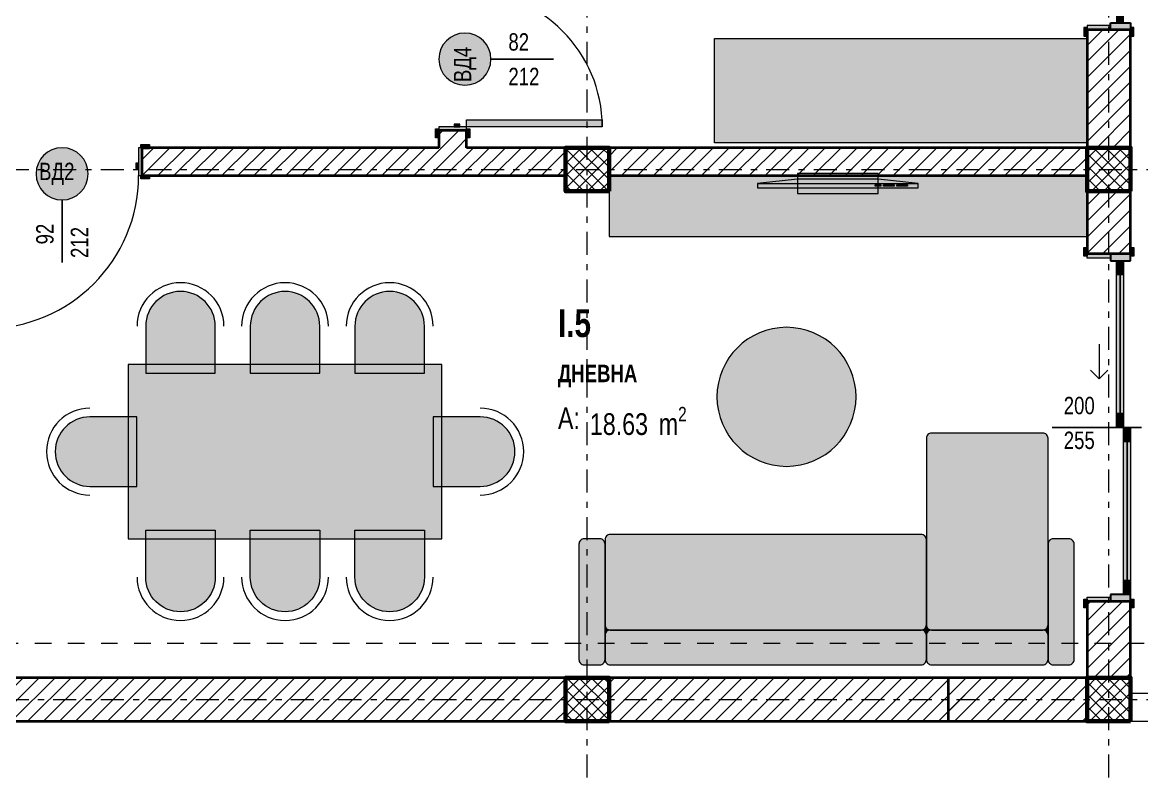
# Model space of a CAD drawing. Extents: x -1929 to 256751, y -18317 to 36108.
# Drawn here: x 65538 to 71976, y 7504 to 11849 of the extents above; entities that cross this region are included whole.
import ezdxf

# ---------------------------------------------------------------- set-up
doc = ezdxf.new("R2010")
doc.units = 0
doc.header["$LTSCALE"] = 5
doc.header["$MEASUREMENT"] = 0
doc.linetypes.add('- Двойно прекъснати линии', pattern=[1093.611073, 529.166651, -211.666656, 141.111112, -211.666656])
doc.linetypes.add('- Прекъснати линия', pattern=[423.333333, 211.666667, -211.666667])
for name, color, linetype in [('1 _ Плочи - Основни.Structural - Bearing', 7, 'Continuous'), ('6 _ - Конструктивни оси.Dimensioning', 7, 'Continuous'), ('Marker - Section', 7, 'Continuous'), ('Model Unit - Zone', 7, 'Continuous'), ('Structural - Bearing', 7, 'Continuous')]:
    doc.layers.add(name, color=color, linetype=linetype)
doc.layers.add('3 _ - Обзавеждане - Вътрешно.Furniture', color=7, linetype='Continuous', true_color=0x6b6157)
doc.styles.add('GENERATED_STYLE_4', font='arial.ttf')
doc.styles.add('GENERATED_STYLE_5', font='arialbd.ttf')
doc.styles.add('GENERATED_STYLE_6', font='Cambria Math.ttf')
pattern_1 = [(45, (3052, 9842.58), (-45.961934, 45.961934), [])]
pattern_2 = [(45, (3051.997, 9842.58), (-35.355335, 35.355335), []), (135, (3051.997, 9842.58), (35.355335, 35.355335), [])]

msp = doc.modelspace()

# ---------------------------------------------------------------- hatches: boundary and pattern name
at = {"layer": '3 _ - Обзавеждане - Вътрешно.Furniture', "linetype": 'Continuous', "lineweight": 0, "true_color": 0xdedede}
for points in [[(69518.8, 11757), (69518.8, 11157), (71662.3, 11157), (71662.3, 11757)], [(68912.3, 10618.1), (71662.3, 10618.1), (71662.3, 10968.1), (68912.3, 10968.1)], [(69765.5, 10898), (70691, 10898), (70691, 10923), (70459.7, 10948), (69996.9, 10948), (69765.5, 10923)], [(69996.9, 10865.2), (70459.7, 10865.2), (70459.7, 10980.9), (69996.9, 10980.9)], [(66247.4, 9831.2), (66647.4, 9831.2), (66647.4, 10101.2, 1), (66247.4, 10101.2)], [(66849, 9831.2), (67249, 9831.2), (67249, 10101.2, 1), (66849, 10101.2)], [(67450.6, 9831.2), (67850.6, 9831.2), (67850.6, 10101.2, 1), (67450.6, 10101.2)], [(69933.3, 10094.9, 1), (69933.3, 9294.9, 1)], [(66146.6, 8878.1), (67951.5, 8878.1), (67951.5, 9881.2), (66146.6, 9881.2)], [(66196.6, 9179.7), (66196.6, 9579.7), (65926.6, 9579.7, 1), (65926.6, 9179.7)], [(67901.5, 9579.7), (67901.5, 9179.7), (68171.5, 9179.7, 1), (68171.5, 9579.7)], [(71437.7, 9456.3, 0.414214), (71407.7, 9486.3), (70767.7, 9486.3, 0.414214), (70737.7, 9456.3), (70737.7, 8383, 0.414214), (70767.7, 8353), (71407.7, 8353, 0.414214), (71437.7, 8383)], [(66247.4, 8928.1), (66247.4, 8658.1, 1), (66647.4, 8658.1), (66647.4, 8928.1)], [(66849, 8928.1), (66849, 8658.1, 1), (67249, 8658.1), (67249, 8928.1)], [(67450.6, 8928.1), (67450.6, 8658.1, 1), (67850.6, 8658.1), (67850.6, 8928.1)], [(70737.7, 8873, 0.414214), (70707.7, 8903), (68919.3, 8903, 0.414214), (68889.3, 8873), (68889.3, 8383, 0.414214), (68919.3, 8353), (70707.7, 8353, 0.414214), (70737.7, 8383)], [(68889.3, 8848, 0.414214), (68859.3, 8878), (68769.3, 8878, 0.414214), (68739.3, 8848), (68739.3, 8183, 0.414214), (68769.3, 8153), (68859.3, 8153, 0.414214), (68889.3, 8183)], [(71587.7, 8848, 0.414214), (71557.7, 8878), (71467.7, 8878, 0.414214), (71437.7, 8848), (71437.7, 8183, 0.414214), (71467.7, 8153), (71557.7, 8153, 0.414214), (71587.7, 8183)], [(68889.3, 8353), (68919.3, 8353, -0.414214), (68889.3, 8383)], [(70737.7, 8353), (70737.7, 8383, -0.414214), (70707.7, 8353)], [(70737.7, 8353), (70767.7, 8353, -0.414214), (70737.7, 8383)], [(71437.7, 8353), (71437.7, 8383, -0.414214), (71407.7, 8353)], [(68889.3, 8353), (68889.3, 8323, -0.414214), (68919.3, 8353)], [(70737.7, 8323, 0.414214), (70707.7, 8353), (68919.3, 8353, 0.414214), (68889.3, 8323), (68889.3, 8183, 0.414214), (68919.3, 8153), (70707.7, 8153, 0.414214), (70737.7, 8183)], [(70737.7, 8353), (70707.7, 8353, -0.414214), (70737.7, 8323)], [(70737.7, 8353), (70737.7, 8323, -0.414214), (70767.7, 8353)], [(71437.7, 8323, 0.414214), (71407.7, 8353), (70767.7, 8353, 0.414214), (70737.7, 8323), (70737.7, 8183, 0.414214), (70767.7, 8153), (71407.7, 8153, 0.414214), (71437.7, 8183)], [(71437.7, 8353), (71407.7, 8353, -0.414214), (71437.7, 8323)]]:
    msp.add_hatch(color=254, dxfattribs=at).paths.add_polyline_path(points)
at = {"layer": 'Structural - Bearing', "linetype": 'Continuous', "lineweight": 0, "true_color": 0xdedede}
for points in [[(71872.3, 11847), (71872.3, 11927), (71832.3, 11927), (71832.3, 11847)], [(71797.3, 11847), (71797.3, 11807), (71912.3, 11807), (71912.3, 11847)], [(68083.5, 11788.1, 1), (68083.5, 11488.1, 1)], [(71643.3, 11820), (71643.3, 11770), (71662.3, 11770), (71662.3, 11820)], [(71797.3, 11832), (71662.3, 11832), (71662.3, 11807), (71797.3, 11807)], [(71912.3, 11820), (71912.3, 11770), (71931.3, 11770), (71931.3, 11820)], [(68873.5, 11248.1), (68873.5, 11288.1), (68093.5, 11288.1), (68093.5, 11248.1)], [(67933.5, 11236.1), (67914.5, 11236.1), (67914.5, 11186.1), (67933.5, 11186.1)], [(67933.5, 11228.1), (68093.5, 11228.1), (68093.5, 11248.1), (67933.5, 11248.1)], [(68053.5, 11248.1), (68053.5, 11264.1), (68021.5, 11264.1), (68021.5, 11248.1)], [(68112.5, 11236.1), (68093.5, 11236.1), (68093.5, 11186.1), (68112.5, 11186.1)], [(66218.4, 11147.1), (66218.4, 11128.1), (66268.4, 11128.1), (66268.4, 11147.1)], [(65916.4, 10978.1, 1), (65616.4, 10978.1, 1)], [(66206.4, 11128.1), (66206.4, 10968.1), (66226.4, 10968.1), (66226.4, 11128.1)], [(66206.4, 11040.1), (66190.4, 11040.1), (66190.4, 11008.1), (66206.4, 11008.1)], [(66218.4, 10968.1), (66218.4, 10949.1), (66268.4, 10949.1), (66268.4, 10968.1)], [(71643.3, 10505.1), (71662.3, 10505.1), (71662.3, 10555.1), (71643.3, 10555.1)], [(71797.3, 10493.1), (71797.3, 10518.1), (71662.3, 10518.1), (71662.3, 10493.1)], [(71797.3, 10478.1), (71912.3, 10478.1), (71912.3, 10518.1), (71797.3, 10518.1)], [(71912.3, 10505.1), (71931.3, 10505.1), (71931.3, 10555.1), (71912.3, 10555.1)], [(71872.3, 10478.1), (71832.3, 10478.1), (71832.3, 10398.1), (71872.3, 10398.1)], [(71852.3, 10398.1), (71832.3, 10398.1), (71832.3, 9598.1), (71852.3, 9598.1)], [(71872.3, 10398.1), (71852.3, 10398.1), (71852.3, 9598.1), (71872.3, 9598.1)], [(71832.3, 9518.1), (71872.3, 9518.1), (71872.3, 9598.1), (71832.3, 9598.1)], [(71912.3, 9518.1), (71872.3, 9518.1), (71872.3, 9438.1), (71912.3, 9438.1)], [(71892.3, 9438.1), (71872.3, 9438.1), (71872.3, 8638.1), (71892.3, 8638.1)], [(71912.3, 9438.1), (71892.3, 9438.1), (71892.3, 8638.1), (71912.3, 8638.1)], [(71872.3, 8558.1), (71912.3, 8558.1), (71912.3, 8638.1), (71872.3, 8638.1)], [(71662.3, 8531.1), (71643.3, 8531.1), (71643.3, 8481.1), (71662.3, 8481.1)], [(71797.3, 8518.1), (71797.3, 8543.1), (71662.3, 8543.1), (71662.3, 8518.1)], [(71797.3, 8518.1), (71912.3, 8518.1), (71912.3, 8558.1), (71797.3, 8558.1)], [(71931.3, 8531.1), (71912.3, 8531.1), (71912.3, 8481.1), (71931.3, 8481.1)]]:
    msp.add_hatch(color=254, dxfattribs=at).paths.add_polyline_path(points)
at = {"layer": 'Structural - Bearing', "linetype": 'Continuous', "lineweight": 15}
h = msp.add_hatch(dxfattribs=at)
h.set_pattern_fill('COMMON_BRICK_0001', color=256, scale=0.5, style=0, pattern_type=2)
h.set_pattern_definition(pattern_1)
h.paths.add_polyline_path([(71662.3, 11128.1), (71912.3, 11128.1), (71912.3, 11807), (71662.3, 11807)])
h = msp.add_hatch(dxfattribs=at)
h.set_pattern_fill('COMMON_BRICK_0001', color=256, scale=0.5, style=0, pattern_type=2)
h.set_pattern_definition(pattern_1)
h.paths.add_polyline_path([(67933.5, 11128.1), (68093.5, 11128.1), (68093.5, 11228.1), (67933.5, 11228.1)])
h = msp.add_hatch(dxfattribs=at)
h.set_pattern_fill('COMMON_BRICK_0001', color=256, scale=0.5, style=0, pattern_type=2)
h.set_pattern_definition(pattern_1)
h.paths.add_polyline_path([(66226.4, 10968.1), (68662.3, 10968.1), (68662.3, 11128.1), (66226.4, 11128.1)])
at = {"layer": 'Structural - Bearing', "linetype": 'Continuous', "lineweight": 13}
h = msp.add_hatch(dxfattribs=at)
h.set_pattern_fill('1_БЕТОН_СГЛОБЯЕМИ_ЕЛЕМЕН_E7', color=256, scale=0.5, style=0, pattern_type=2)
h.set_pattern_definition(pattern_2)
h.paths.add_polyline_path([(68912.3, 10878.1), (68912.3, 11128.1), (68662.3, 11128.1), (68662.3, 10878.1)])
at = {"layer": 'Structural - Bearing', "linetype": 'Continuous', "lineweight": 15}
h = msp.add_hatch(dxfattribs=at)
h.set_pattern_fill('COMMON_BRICK_0001', color=256, scale=0.5, style=0, pattern_type=2)
h.set_pattern_definition(pattern_1)
h.paths.add_polyline_path([(68912.3, 11128.1), (68912.3, 10968.1), (71662.3, 10968.1), (71662.3, 11128.1)])
at = {"layer": 'Structural - Bearing', "linetype": 'Continuous', "lineweight": 13}
h = msp.add_hatch(dxfattribs=at)
h.set_pattern_fill('1_БЕТОН_СГЛОБЯЕМИ_ЕЛЕМЕН_E7', color=256, scale=0.5, style=0, pattern_type=2)
h.set_pattern_definition(pattern_2)
h.paths.add_polyline_path([(71912.3, 10878.1), (71912.3, 11128.1), (71662.3, 11128.1), (71662.3, 10878.1)])
at = {"layer": 'Structural - Bearing', "linetype": 'Continuous', "lineweight": 15}
h = msp.add_hatch(dxfattribs=at)
h.set_pattern_fill('COMMON_BRICK_0001', color=256, scale=0.5, style=0, pattern_type=2)
h.set_pattern_definition(pattern_1)
h.paths.add_polyline_path([(71912.3, 10878.1), (71662.3, 10878.1), (71662.3, 10518.1), (71912.3, 10518.1)])
h = msp.add_hatch(dxfattribs=at)
h.set_pattern_fill('COMMON_BRICK_0001', color=256, scale=0.5, style=0, pattern_type=2)
h.set_pattern_definition(pattern_1)
h.paths.add_polyline_path([(71662.3, 8078.1), (71912.3, 8078.1), (71912.3, 8518.1), (71662.3, 8518.1)])
h = msp.add_hatch(dxfattribs=at)
h.set_pattern_fill('COMMON_BRICK_0001', color=256, scale=0.5, style=0, pattern_type=2)
h.set_pattern_definition(pattern_1)
h.paths.add_polyline_path([(63760, 7828.1), (68662.3, 7828.1), (68662.3, 8078.1), (63760, 8078.1)])
at = {"layer": 'Structural - Bearing', "linetype": 'Continuous', "lineweight": 13}
h = msp.add_hatch(dxfattribs=at)
h.set_pattern_fill('1_БЕТОН_СГЛОБЯЕМИ_ЕЛЕМЕН_E7', color=256, scale=0.5, style=0, pattern_type=2)
h.set_pattern_definition(pattern_2)
h.paths.add_polyline_path([(68912.3, 7828.1), (68912.3, 8078.1), (68662.3, 8078.1), (68662.3, 7828.1)])
at = {"layer": 'Structural - Bearing', "linetype": 'Continuous', "lineweight": 15}
h = msp.add_hatch(dxfattribs=at)
h.set_pattern_fill('COMMON_BRICK_0001', color=256, scale=0.5, style=0, pattern_type=2)
h.set_pattern_definition(pattern_1)
h.paths.add_polyline_path([(68912.3, 7828.1), (71662.3, 7828.1), (71662.3, 8078.1), (68912.3, 8078.1)])
h = msp.add_hatch(dxfattribs=at)
h.set_pattern_fill('COMMON_BRICK_0001', color=256, scale=0.5, style=0, pattern_type=2)
h.set_pattern_definition(pattern_1)
h.paths.add_polyline_path([(70862.3, 7828.1), (71662.3, 7828.1), (71662.3, 8078.1), (70862.3, 8078.1)])
at = {"layer": 'Structural - Bearing', "linetype": 'Continuous', "lineweight": 13}
h = msp.add_hatch(dxfattribs=at)
h.set_pattern_fill('1_БЕТОН_СГЛОБЯЕМИ_ЕЛЕМЕН_E7', color=256, scale=0.5, style=0, pattern_type=2)
h.set_pattern_definition(pattern_2)
h.paths.add_polyline_path([(71912.3, 7828.1), (71912.3, 8078.1), (71662.3, 8078.1), (71662.3, 7828.1)])

# ---------------------------------------------------------------- linework, layer by layer
at = {"layer": '1 _ Плочи - Основни.Structural - Bearing', "linetype": 'Continuous', "lineweight": 20, "ltscale": 0.01, "flags": 128}
msp.add_lwpolyline([(71912.3, 7828.1), (73712.3, 7828.1), (73712.3, 14728.1), (71912.3, 14728.1), (59912.3, 14728.1), (59912.3, 7828.1)], close=True, dxfattribs=at)
at = {"layer": '3 _ - Обзавеждане - Вътрешно.Furniture', "linetype": 'Continuous', "lineweight": 20, "ltscale": 0.01}
for p, q in [((69765.5, 10923), (70691, 10923)), ((70444.2, 10908), (70444.2, 10914.3)), ((70444.2, 10914.3), (70475.1, 10914.3)), ((70475.1, 10908), (70444.2, 10908)), ((70475.1, 10914.3), (70475.1, 10908)), ((70490.5, 10908), (70490.5, 10914.3)), ((70490.5, 10914.3), (70552.2, 10914.3)), ((70552.2, 10908), (70490.5, 10908)), ((70552.2, 10914.3), (70552.2, 10908)), ((70567.6, 10908), (70567.6, 10914.3)), ((70567.6, 10914.3), (70629.3, 10914.3)), ((70629.3, 10908), (70567.6, 10908)), ((70629.3, 10914.3), (70629.3, 10908)), ((68889.3, 8383), (68889.3, 8353)), ((68889.3, 8353), (68889.3, 8323))]:
    msp.add_line(p, q, dxfattribs=at)
at = {"layer": '3 _ - Обзавеждане - Вътрешно.Furniture', "linetype": 'Continuous', "lineweight": 20, "ltscale": 0.01, "flags": 128}
for points in [[(69518.8, 11757), (71662.3, 11757), (71662.3, 11157), (69518.8, 11157)], [(68912.3, 10618.1), (71662.3, 10618.1), (71662.3, 10968.1), (68912.3, 10968.1)], [(69765.5, 10898), (70691, 10898), (70691, 10923), (70459.7, 10948), (69996.9, 10948), (69765.5, 10923)], [(69996.9, 10865.2), (70459.7, 10865.2), (70459.7, 10980.9), (69996.9, 10980.9)], [(66146.6, 8878.1), (67951.5, 8878.1), (67951.5, 9881.2), (66146.6, 9881.2)]]:
    msp.add_lwpolyline(points, close=True, dxfattribs=at)
for points in [[(66247.4, 9831.2), (66647.4, 9831.2), (66647.4, 10101.2, 1), (66247.4, 10101.2)], [(66849, 9831.2), (67249, 9831.2), (67249, 10101.2, 1), (66849, 10101.2)], [(67450.6, 9831.2), (67850.6, 9831.2), (67850.6, 10101.2, 1), (67450.6, 10101.2)], [(69933.3, 10094.9, 1), (69933.3, 9294.9, 1)], [(66196.6, 9179.7), (66196.6, 9579.7), (65926.6, 9579.7, 1), (65926.6, 9179.7)], [(67901.5, 9579.7), (67901.5, 9179.7), (68171.5, 9179.7, 1), (68171.5, 9579.7)], [(71437.7, 9456.3, 0.414214), (71407.7, 9486.3), (70767.7, 9486.3, 0.414214), (70737.7, 9456.3), (70737.7, 8383, 0.414214), (70767.7, 8353), (71407.7, 8353, 0.414214), (71437.7, 8383)], [(66247.4, 8928.1), (66647.4, 8928.1), (66647.4, 8658.1, -1), (66247.4, 8658.1)], [(66849, 8928.1), (67249, 8928.1), (67249, 8658.1, -1), (66849, 8658.1)], [(67450.6, 8928.1), (67850.6, 8928.1), (67850.6, 8658.1, -1), (67450.6, 8658.1)], [(70737.7, 8873, 0.414214), (70707.7, 8903), (68919.3, 8903, 0.414214), (68889.3, 8873), (68889.3, 8383, 0.414214), (68919.3, 8353), (70707.7, 8353, 0.414214), (70737.7, 8383)], [(68889.3, 8848, 0.414214), (68859.3, 8878), (68769.3, 8878, 0.414214), (68739.3, 8848), (68739.3, 8183, 0.414214), (68769.3, 8153), (68859.3, 8153, 0.414214), (68889.3, 8183)], [(71587.7, 8848, 0.414214), (71557.7, 8878), (71467.7, 8878, 0.414214), (71437.7, 8848), (71437.7, 8183, 0.414214), (71467.7, 8153), (71557.7, 8153, 0.414214), (71587.7, 8183)], [(70737.7, 8323, 0.414214), (70707.7, 8353), (68919.3, 8353, 0.414214), (68889.3, 8323), (68889.3, 8183, 0.414214), (68919.3, 8153), (70707.7, 8153, 0.414214), (70737.7, 8183)], [(71437.7, 8323, 0.414214), (71407.7, 8353), (70767.7, 8353, 0.414214), (70737.7, 8323), (70737.7, 8183, 0.414214), (70767.7, 8153), (71407.7, 8153, 0.414214), (71437.7, 8183)]]:
    msp.add_lwpolyline(points, format="xyb", close=True, dxfattribs=at)
at = {"layer": '3 _ - Обзавеждане - Вътрешно.Furniture', "linetype": 'Continuous', "lineweight": 20, "ltscale": 0.01}
for centre, start, end in [((66447.4, 10101.2), 0, 180), ((67049, 10101.2), 0, 180), ((67650.6, 10101.2), 0, 180), ((65926.6, 9379.7), 90, 270), ((68171.5, 9379.7), 270, 90), ((66447.4, 8658.1), 180, 0), ((67049, 8658.1), 180, 0), ((67650.6, 8658.1), 180, 0)]:
    msp.add_arc(centre, 250, start, end, dxfattribs=at)
at = {"layer": '6 _ - Конструктивни оси.Dimensioning', "linetype": '- Двойно прекъснати линии', "lineweight": 13, "ltscale": 0.05}
for p, q in [((68787, 7503.9), (68787, 14928.4)), ((71787, 7503.9), (71787, 14928.4)), ((59427.6, 11003.1), (74113, 11003.1)), ((59427.6, 7953.1), (74113, 7953.1))]:
    msp.add_line(p, q, dxfattribs=at)
at = {"layer": 'Marker - Section', "linetype": '- Прекъснати линия', "lineweight": 20, "ltscale": 0.09}
msp.add_line((57989.7, 8278.1), (74621.8, 8278.1), dxfattribs=at)
at = {"layer": 'Structural - Bearing', "linetype": 'Continuous', "lineweight": 20, "ltscale": 0.01}
for p, q in [((71832.3, 11927), (71832.3, 11847)), ((71872.3, 11847), (71872.3, 11927)), ((71832.3, 11847), (71872.3, 11847)), ((71643.3, 11820), (71643.3, 11770)), ((71662.3, 11820), (71643.3, 11820)), ((71797.3, 11832), (71662.3, 11832)), ((71662.3, 11832), (71662.3, 11807)), ((71662.3, 11770), (71662.3, 11820)), ((71662.3, 11807), (71797.3, 11807)), ((71797.3, 11807), (71797.3, 11832)), ((71912.3, 11820), (71912.3, 11770)), ((71931.3, 11820), (71912.3, 11820)), ((71931.3, 11770), (71931.3, 11820)), ((71643.3, 11770), (71662.3, 11770)), ((71912.3, 11770), (71931.3, 11770)), ((71643.3, 10505.1), (71643.3, 10555.1)), ((71643.3, 10555.1), (71662.3, 10555.1)), ((71662.3, 10505.1), (71643.3, 10505.1)), ((71662.3, 10555.1), (71662.3, 10505.1)), ((71662.3, 10493.1), (71662.3, 10518.1)), ((71662.3, 10518.1), (71797.3, 10518.1)), ((71797.3, 10518.1), (71797.3, 10493.1)), ((71912.3, 10505.1), (71912.3, 10555.1)), ((71912.3, 10555.1), (71931.3, 10555.1)), ((71931.3, 10505.1), (71912.3, 10505.1)), ((71931.3, 10555.1), (71931.3, 10505.1)), ((71797.3, 10493.1), (71662.3, 10493.1)), ((71832.3, 10398.1), (71832.3, 10478.1)), ((71832.3, 10478.1), (71872.3, 10478.1)), ((71872.3, 10478.1), (71872.3, 10398.1)), ((71872.3, 10398.1), (71832.3, 10398.1)), ((71852.3, 10398.1), (71852.3, 9598.1)), ((71832.3, 9518.1), (71832.3, 9598.1)), ((71832.3, 9598.1), (71872.3, 9598.1)), ((71872.3, 9598.1), (71872.3, 9518.1)), ((71872.3, 9518.1), (71832.3, 9518.1)), ((71872.3, 9438.1), (71872.3, 9518.1)), ((71872.3, 9518.1), (71912.3, 9518.1)), ((71912.3, 9518.1), (71912.3, 9438.1)), ((71912.3, 9438.1), (71872.3, 9438.1)), ((71892.3, 9438.1), (71892.3, 8638.1)), ((71872.3, 8558.1), (71872.3, 8638.1)), ((71872.3, 8638.1), (71912.3, 8638.1)), ((71912.3, 8638.1), (71912.3, 8558.1)), ((71643.3, 8481.1), (71643.3, 8531.1)), ((71643.3, 8531.1), (71662.3, 8531.1)), ((71662.3, 8518.1), (71662.3, 8543.1)), ((71662.3, 8543.1), (71797.3, 8543.1)), ((71662.3, 8531.1), (71662.3, 8481.1)), ((71797.3, 8518.1), (71662.3, 8518.1)), ((71797.3, 8543.1), (71797.3, 8518.1)), ((71912.3, 8558.1), (71872.3, 8558.1)), ((71912.3, 8481.1), (71912.3, 8531.1)), ((71912.3, 8531.1), (71931.3, 8531.1)), ((71931.3, 8531.1), (71931.3, 8481.1)), ((71662.3, 8481.1), (71643.3, 8481.1)), ((71931.3, 8481.1), (71912.3, 8481.1))]:
    msp.add_line(p, q, dxfattribs=at)
at = {"layer": 'Structural - Bearing', "linetype": 'Continuous', "lineweight": 30, "ltscale": 0.01}
for p, q in [((71797.3, 11847), (71912.3, 11847)), ((71797.3, 11807), (71797.3, 11847)), ((71912.3, 11847), (71912.3, 11807)), ((71912.3, 11807), (71797.3, 11807)), ((71912.3, 10518.1), (71797.3, 10518.1)), ((71797.3, 10518.1), (71797.3, 10478.1)), ((71912.3, 10478.1), (71912.3, 10518.1)), ((71797.3, 10478.1), (71912.3, 10478.1)), ((71912.3, 8558.1), (71797.3, 8558.1)), ((71797.3, 8558.1), (71797.3, 8518.1)), ((71797.3, 8518.1), (71912.3, 8518.1)), ((71912.3, 8518.1), (71912.3, 8558.1))]:
    msp.add_line(p, q, dxfattribs=at)
at = {"layer": 'Structural - Bearing', "linetype": 'Continuous', "lineweight": 40, "ltscale": 0.01}
for p, q in [((71662.3, 11807), (71662.3, 11770)), ((71797.3, 11807), (71662.3, 11807)), ((71797.3, 11807), (71662.3, 11807)), ((71797.3, 11807), (71662.3, 11807)), ((71662.3, 11807), (71662.3, 11770)), ((71662.3, 11807), (71662.3, 11770)), ((71912.3, 11807), (71797.3, 11807)), ((71912.3, 11807), (71797.3, 11807)), ((71912.3, 11807), (71797.3, 11807)), ((71912.3, 11807), (71912.3, 11770)), ((71912.3, 11807), (71912.3, 11770)), ((71912.3, 11807), (71912.3, 11770)), ((67933.5, 11228.1), (67933.5, 11186.1)), ((68093.5, 11228.1), (67933.5, 11228.1)), ((68093.5, 11228.1), (67933.5, 11228.1)), ((68093.5, 11228.1), (67933.5, 11228.1)), ((67933.5, 11228.1), (67933.5, 11186.1)), ((67933.5, 11228.1), (67933.5, 11186.1)), ((68093.5, 11228.1), (68093.5, 11186.1)), ((68093.5, 11228.1), (68093.5, 11186.1)), ((68093.5, 11228.1), (68093.5, 11186.1)), ((66226.4, 11128.1), (66268.4, 11128.1)), ((66226.4, 10968.1), (66226.4, 11128.1)), ((66226.4, 10968.1), (66226.4, 11128.1)), ((66226.4, 10968.1), (66226.4, 11128.1)), ((66226.4, 11128.1), (66268.4, 11128.1)), ((66226.4, 11128.1), (66268.4, 11128.1)), ((66226.4, 10968.1), (66268.4, 10968.1)), ((66226.4, 10968.1), (66268.4, 10968.1)), ((66226.4, 10968.1), (66268.4, 10968.1)), ((71662.3, 10518.1), (71662.3, 10555.1)), ((71662.3, 10518.1), (71662.3, 10555.1)), ((71662.3, 10518.1), (71662.3, 10555.1)), ((71797.3, 10518.1), (71662.3, 10518.1)), ((71797.3, 10518.1), (71662.3, 10518.1)), ((71797.3, 10518.1), (71662.3, 10518.1)), ((71912.3, 10518.1), (71797.3, 10518.1)), ((71912.3, 10518.1), (71797.3, 10518.1)), ((71912.3, 10518.1), (71797.3, 10518.1)), ((71912.3, 10518.1), (71912.3, 10555.1)), ((71912.3, 10518.1), (71912.3, 10555.1)), ((71912.3, 10518.1), (71912.3, 10555.1)), ((71662.3, 8518.1), (71662.3, 8481.1)), ((71797.3, 8518.1), (71662.3, 8518.1)), ((71797.3, 8518.1), (71662.3, 8518.1)), ((71797.3, 8518.1), (71662.3, 8518.1)), ((71662.3, 8518.1), (71662.3, 8481.1)), ((71662.3, 8518.1), (71662.3, 8481.1)), ((71912.3, 8518.1), (71797.3, 8518.1)), ((71912.3, 8518.1), (71797.3, 8518.1)), ((71912.3, 8518.1), (71797.3, 8518.1)), ((71912.3, 8518.1), (71912.3, 8481.1)), ((71912.3, 8518.1), (71912.3, 8481.1)), ((71912.3, 8518.1), (71912.3, 8481.1))]:
    msp.add_line(p, q, dxfattribs=at)
at = {"layer": 'Structural - Bearing', "linetype": 'Continuous', "lineweight": 25, "ltscale": 0.01}
for p, q in [((68233.5, 11638.1), (68593.5, 11638.1)), ((65766.4, 10828.1), (65766.4, 10468.1)), ((71975.9, 9518.1), (71462.3, 9518.1))]:
    msp.add_line(p, q, dxfattribs=at)
at = {"layer": 'Structural - Bearing', "linetype": 'Continuous', "lineweight": 15, "ltscale": 0.01}
for p, q in [((68093.5, 11248.1), (68093.5, 11288.1)), ((68093.5, 11288.1), (68873.5, 11288.1)), ((68873.5, 11288.1), (68873.5, 11248.1)), ((68093.5, 11248.1), (67933.5, 11248.1)), ((67933.5, 11248.1), (67933.5, 11228.1)), ((67933.5, 11228.1), (68093.5, 11228.1)), ((68053.5, 11264.1), (68021.5, 11264.1)), ((68021.5, 11264.1), (68021.5, 11248.1)), ((68021.5, 11248.1), (68053.5, 11248.1)), ((68053.5, 11248.1), (68053.5, 11264.1)), ((68093.5, 11228.1), (68093.5, 11248.1)), ((68873.5, 11248.1), (68093.5, 11248.1)), ((66206.4, 11128.1), (66206.4, 10968.1)), ((66226.4, 11128.1), (66206.4, 11128.1)), ((66226.4, 10968.1), (66226.4, 11128.1)), ((66206.4, 11040.1), (66190.4, 11040.1)), ((66190.4, 11040.1), (66190.4, 11008.1)), ((66206.4, 11008.1), (66206.4, 11040.1)), ((66190.4, 11008.1), (66206.4, 11008.1)), ((66206.4, 10968.1), (66226.4, 10968.1))]:
    msp.add_line(p, q, dxfattribs=at)
at = {"layer": 'Structural - Bearing', "linetype": 'Continuous', "lineweight": 18, "ltscale": 0.01}
for p, q in [((67914.5, 11186.1), (67914.5, 11236.1)), ((67914.5, 11236.1), (67933.5, 11236.1)), ((67933.5, 11236.1), (67933.5, 11186.1)), ((68093.5, 11186.1), (68093.5, 11236.1)), ((68093.5, 11236.1), (68112.5, 11236.1)), ((68112.5, 11236.1), (68112.5, 11186.1)), ((66218.4, 11147.1), (66268.4, 11147.1)), ((66218.4, 11128.1), (66218.4, 11147.1)), ((66268.4, 11147.1), (66268.4, 11128.1)), ((67933.5, 11186.1), (67914.5, 11186.1)), ((68112.5, 11186.1), (68093.5, 11186.1)), ((66268.4, 11128.1), (66218.4, 11128.1)), ((66218.4, 10968.1), (66268.4, 10968.1)), ((66218.4, 10949.1), (66218.4, 10968.1)), ((66268.4, 10949.1), (66218.4, 10949.1)), ((66268.4, 10968.1), (66268.4, 10949.1)), ((71732.3, 9998.1), (71732.3, 9798.1)), ((71732.3, 9798.1), (71682.3, 9848.1)), ((71732.3, 9798.1), (71782.3, 9848.1))]:
    msp.add_line(p, q, dxfattribs=at)
at = {"layer": 'Structural - Bearing', "linetype": 'Continuous', "lineweight": 15, "ltscale": 0.01, "flags": 128}
for points in [[(68083.5, 11788.1, 1), (68083.5, 11488.1, 1)], [(65916.4, 10978.1, 1), (65616.4, 10978.1, 1)]]:
    msp.add_lwpolyline(points, format="xyb", close=True, dxfattribs=at)
at = {"layer": 'Structural - Bearing', "linetype": 'Continuous', "lineweight": 40, "ltscale": 0.01, "flags": 128}
for points in [[(71662.3, 11807), (71662.3, 11128.1)], [(71912.3, 11128.1), (71912.3, 11807)], [(67933.5, 11228.1), (67933.5, 11128.1)], [(68093.5, 11128.1), (68093.5, 11228.1)], [(67933.5, 11128.1), (66226.4, 11128.1)], [(68662.3, 11128.1), (68093.5, 11128.1)], [(71662.3, 11128.1), (68912.3, 11128.1)], [(66226.4, 10968.1), (68662.3, 10968.1)], [(68912.3, 10968.1), (71662.3, 10968.1)], [(71662.3, 10878.1), (71662.3, 10518.1)], [(71912.3, 10518.1), (71912.3, 10878.1)], [(71662.3, 8518.1), (71662.3, 8078.1)], [(71912.3, 8078.1), (71912.3, 8518.1)], [(68662.3, 8078.1), (65216.4, 8078.1)], [(71662.3, 8078.1), (68912.3, 8078.1)], [(71662.3, 8078.1), (70862.3, 8078.1)], [(70862.3, 8078.1), (70862.3, 7828.1)], [(63760, 7828.1), (68662.3, 7828.1)], [(68912.3, 7828.1), (71662.3, 7828.1)], [(70862.3, 7828.1), (71662.3, 7828.1)]]:
    msp.add_lwpolyline(points, dxfattribs=at)
at = {"layer": 'Structural - Bearing', "linetype": 'Continuous', "lineweight": 60, "ltscale": 0.01, "flags": 128}
for points in [[(68912.3, 10878.1), (68912.3, 11128.1), (68662.3, 11128.1), (68662.3, 10878.1)], [(71912.3, 10878.1), (71912.3, 11128.1), (71662.3, 11128.1), (71662.3, 10878.1)], [(68912.3, 7828.1), (68912.3, 8078.1), (68662.3, 8078.1), (68662.3, 7828.1)], [(71912.3, 7828.1), (71912.3, 8078.1), (71662.3, 8078.1), (71662.3, 7828.1)]]:
    msp.add_lwpolyline(points, close=True, dxfattribs=at)
at = {"layer": 'Structural - Bearing', "linetype": 'Continuous', "lineweight": 20, "ltscale": 0.01, "flags": 128}
for points in [[(71852.3, 10398.1), (71852.3, 9598.1), (71832.3, 9598.1), (71832.3, 10398.1)], [(71872.3, 10398.1), (71872.3, 9598.1), (71852.3, 9598.1), (71852.3, 10398.1)], [(71892.3, 9438.1), (71892.3, 8638.1), (71872.3, 8638.1), (71872.3, 9438.1)], [(71912.3, 9438.1), (71912.3, 8638.1), (71892.3, 8638.1), (71892.3, 9438.1)]]:
    msp.add_lwpolyline(points, close=True, dxfattribs=at)
for points in [[(73552.3, 7988.1), (71912.3, 7988.1)], [(71912.3, 7828.1), (73552.3, 7828.1)]]:
    msp.add_lwpolyline(points, dxfattribs=at)
at = {"layer": 'Structural - Bearing', "linetype": 'Continuous', "lineweight": 15, "ltscale": 0.01}
for centre, radius, start, end in [((68093.5, 11248.1), 780, 0, 90), ((65326.4, 10968.1), 880, 270, 0)]:
    msp.add_arc(centre, radius, start, end, dxfattribs=at)

# ---------------------------------------------------------------- texts
at = {"layer": 'Model Unit - Zone', "linetype": 'Continuous', "lineweight": 13, "attachment_point": 1}
for s, insert, char_height, style in [('\\A1;{\\W0.800000x;\\pql;\\pt0;\\fCentury Gothic|b1|i0|c204|p34;I.5}', (68618.6, 10198.6), 160, 'GENERATED_STYLE_5'), ('\\A1;{\\W0.800000x;\\pql;\\pt0;\\fCentury Gothic|b0|i0|c204|p34;A: }', (68618.6, 9633.9), 125, 'GENERATED_STYLE_4'), ('\\A1;{\\W0.800000x;\\pql;\\pt0,100;\\fCentury Gothic|b0|i0|c204|p34;18.63\\fCentury Gothic|b0|i0|c204|p34;\\A1{\\H.66x;\\S^  ;}\\fCentury Gothic|b0|i0|c204|p34; m\\fCentury Gothic|b0|i0|c204|p34;\\A1{\\H.66x;\\S2^  ;}}', (68802.2, 9637.1), 125, 'GENERATED_STYLE_4')]:
    msp.add_mtext(s, dxfattribs=dict(at, insert=insert, char_height=char_height, style=style))
at = {"layer": 'Model Unit - Zone', "linetype": 'Continuous', "lineweight": 35, "insert": (68618.6, 9879.3), "char_height": 100, "attachment_point": 1, "style": 'GENERATED_STYLE_5'}
msp.add_mtext('\\A1;{\\W0.800000x;\\pql;\\pt0;\\fCentury Gothic|b1|i0|c204|p34;ДНЕВНА}', dxfattribs=at)
at = {"layer": 'Structural - Bearing', "linetype": 'Continuous', "lineweight": 25, "char_height": 100, "attachment_point": 7}
for s, insert, style in [('\\A1;{\\W0.800000x;\\pql;\\pt100;\\fCentury Gothic|b0|i0|c204|p34;82}', (68333.5, 11685.6), 'GENERATED_STYLE_4'), ('\\A1;{\\W0.800000x;\\pql;\\pt100;\\fCentury Gothic|b0|i0|c204|p34;212}', (68333.5, 11488.1), 'GENERATED_STYLE_4'), ('\\A1;{\\W0.800000x;\\pql;\\pt100;\\fCentury Gothic|b0|i0|c204|p34;ВД2}', (65634.1, 10913), 'GENERATED_STYLE_4'), ('\\A1;{\\W0.800000x;\\pql;\\pt0;\\fCentury Gothic|b0|i0|c0|p34;200\\fCentury Gothic|b0|i0|c0|p34;\\A1{\\H.66x;\\S^  ;}\\fCentury Gothic|b0|i0|c0|p34;\\fCentury Gothic|b0|i0|c0|p34;}', (71527.9, 9565.6), 'GENERATED_STYLE_6'), ('\\A1;{\\W0.800000x;\\pql;\\pt0;\\fCentury Gothic|b0|i0|c0|p34;255\\fCentury Gothic|b0|i0|c0|p34;\\A1{\\H.66x;\\S^  ;}\\fCentury Gothic|b0|i0|c0|p34;\\fCentury Gothic|b0|i0|c0|p34;}', (71527.9, 9365.6), 'GENERATED_STYLE_6')]:
    msp.add_mtext(s, dxfattribs=dict(at, insert=insert, style=style))
at = {"layer": 'Structural - Bearing', "linetype": 'Continuous', "lineweight": 25, "char_height": 100, "attachment_point": 7, "rotation": 90, "style": 'GENERATED_STYLE_4'}
for s, insert in [('\\A1;{\\W0.800000x;\\pql;\\pt100;\\fCentury Gothic|b0|i0|c204|p34;ВД4}', (68148.7, 11505.9)), ('\\A1;{\\W0.800000x;\\pql;\\pt100;\\fCentury Gothic|b0|i0|c204|p34;92}', (65718.9, 10571.9)), ('\\A1;{\\W0.800000x;\\pql;\\pt100;\\fCentury Gothic|b0|i0|c204|p34;212}', (65916.4, 10493.8))]:
    msp.add_mtext(s, dxfattribs=dict(at, insert=insert))

doc.saveas('drawing.dxf')
